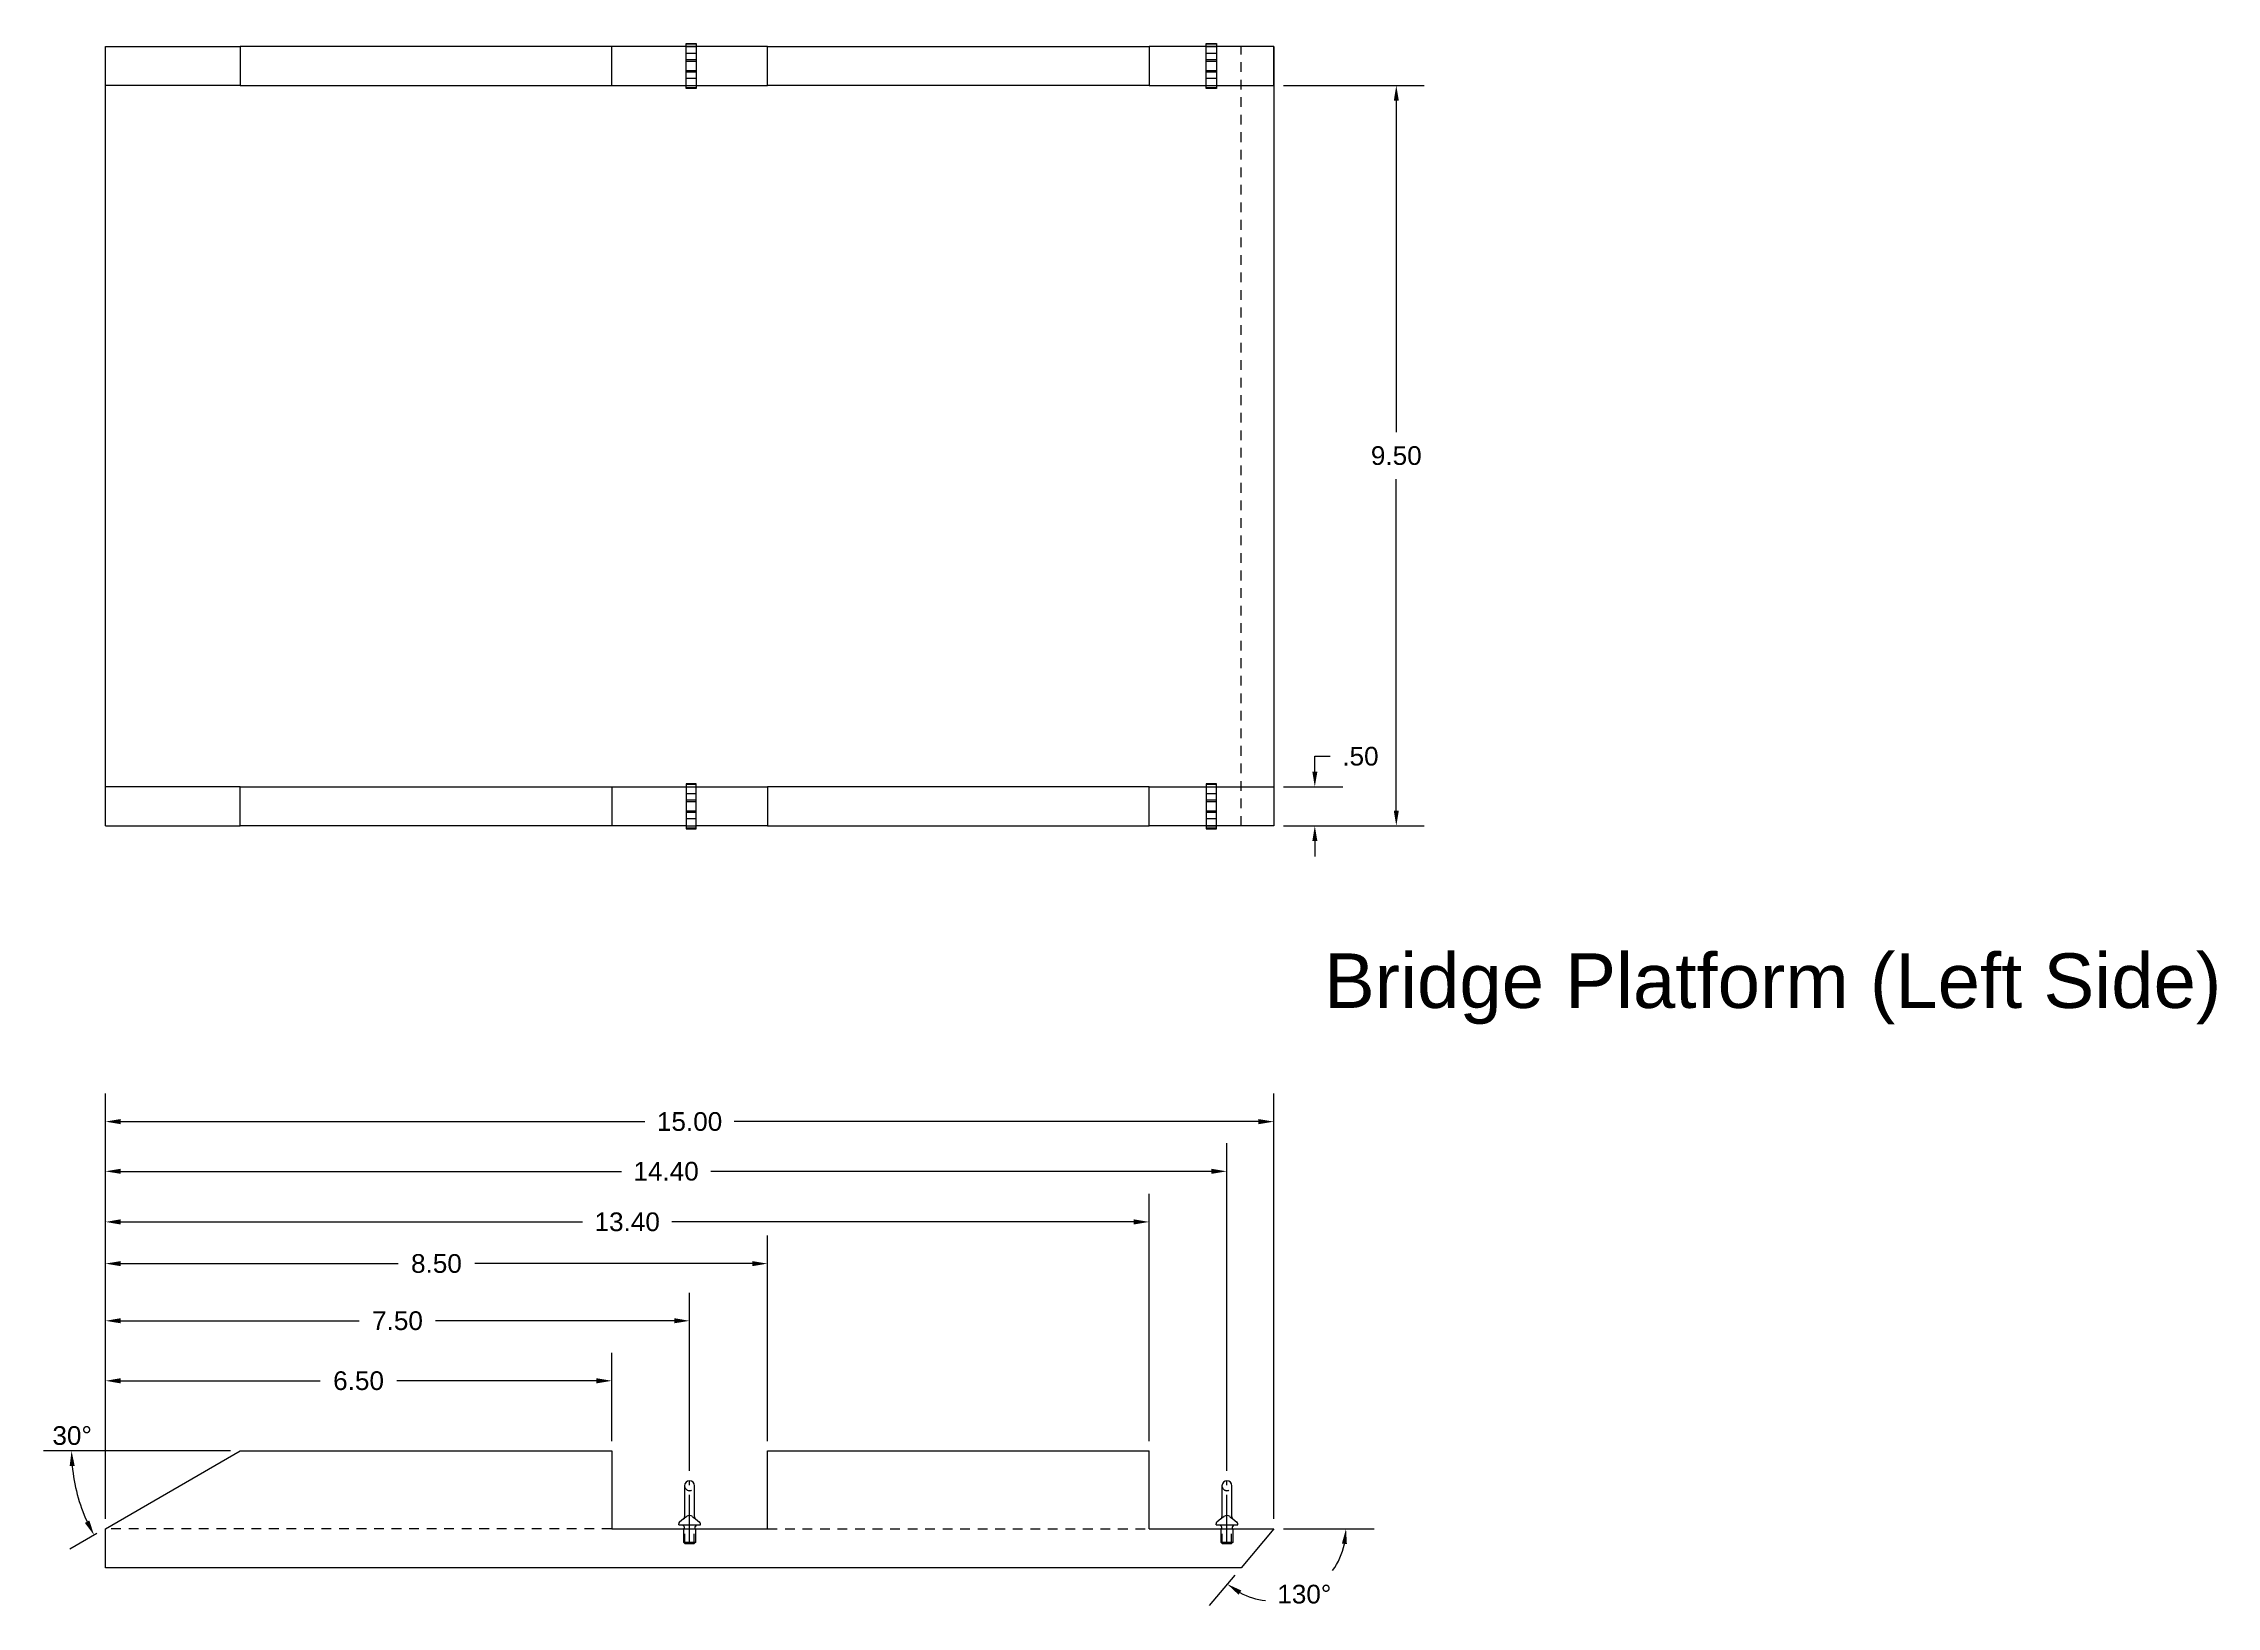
# Model space of a CAD drawing. Header units: inches. Extents: x 0.8 to 28.7, y 0.8 to 20.9.
import ezdxf

# ---------------------------------------------------------------- set-up
doc = ezdxf.new("R2010")
doc.units = ezdxf.units.IN
doc.header["$LTSCALE"] = 0.5
doc.header["$MEASUREMENT"] = 0
doc.linetypes.add('CENTER', pattern=[2, 1.25, -0.25, 0.25, -0.25])
doc.linetypes.add('HIDDEN', pattern=[0.375, 0.25, -0.125])
for name, color, linetype in [('Center', 7, 'CENTER'), ('Dimension', 7, 'Continuous'), ('Hidden', 5, 'HIDDEN'), ('Visible', 1, 'Continuous')]:
    doc.layers.add(name, color=color, linetype=linetype)
doc.styles.get("Standard").update_dxf_attribs({"font": 'arial.ttf', "height": 0.12})
doc.dimstyles.new('ASME', dxfattribs={"dimtxt": 0.12, "dimasz": 0.098, "dimexe": 0.18, "dimexo": 0.0625, "dimgap": 0.09, "dimtad": 0, "dimtih": 1, "dimtoh": 1, "dimzin": 4, "dimdsep": 46, "dimtxsty": 'Standard', "dimcen": 0, "dimadec": 0, "dimazin": 1, "dimtfac": 1, "dimtofl": 0, "dimtmove": 0, "dimatfit": 3, "dimfxl": 1, "dimtolj": 1, "dimtzin": 0, "dimarcsym": 1})

# ---------------------------------------------------------------- blocks, each defined once
blk = doc.blocks.new('*D1')
at = {"layer": 'Defpoints', "color": 0, "transparency": 16777216}
for p in [(8.098, 3.713), (8.098, 2.815), (1.598, 1.815)]:
    blk.add_point(p, dxfattribs=at)
at = {"layer": 'Dimension', "color": 0, "lineweight": -2, "transparency": 16777216}
for p, q in [((1.598, 1.94), (1.598, 4.073)), ((8.098, 2.94), (8.098, 4.073)), ((1.794, 3.713), (4.356, 3.713)), ((7.902, 3.713), (5.34, 3.713))]:
    blk.add_line(p, q, dxfattribs=at)
at = {"layer": 'Dimension', "color": 0, "transparency": 16777216}
for points in [[(1.794, 3.746), (1.794, 3.68), (1.598, 3.713)], [(7.902, 3.746), (7.902, 3.68), (8.098, 3.713)]]:
    blk.add_solid(points, dxfattribs=at)
at = {"layer": 'Dimension', "color": 0, "transparency": 16777216, "insert": (4.848, 3.713), "char_height": 0.24, "attachment_point": 5}
blk.add_mtext('\\A1;6.50', dxfattribs=at)
blk = doc.blocks.new('*D2')
at = {"layer": 'Defpoints', "color": 0, "transparency": 16777216}
for p in [(3.33, 2.815), (3.33, 2.815), (8.098, 2.815), (1.293, 2.074), (1.598, 1.815)]:
    blk.add_point(p, dxfattribs=at)
at = {"layer": 'Dimension', "color": 0, "lineweight": -2, "transparency": 16777216}
for p, q in [((3.205, 2.815), (0.803, 2.815)), ((1.489, 1.752), (1.141, 1.551))]:
    blk.add_line(p, q, dxfattribs=at)
blk.add_arc((3.33, 2.815), 2.167, 185.1839, 204.8161, dxfattribs=at)
at = {"layer": 'Dimension', "color": 0, "transparency": 16777216}
for points in [[(1.139, 2.618), (1.204, 2.621), (1.163, 2.815)], [(1.392, 1.92), (1.334, 1.89), (1.453, 1.731)]]:
    blk.add_solid(points, dxfattribs=at)
at = {"layer": 'Dimension', "color": 0, "transparency": 16777216, "insert": (1.171, 3.009), "char_height": 0.24, "attachment_point": 5}
blk.add_mtext('\\A1;30°', dxfattribs=at)
blk = doc.blocks.new('*D3')
at = {"layer": 'Defpoints', "color": 0, "transparency": 16777216}
for p in [(9.098, 4.483), (9.098, 2.431), (1.598, 1.815)]:
    blk.add_point(p, dxfattribs=at)
at = {"layer": 'Dimension', "color": 0, "lineweight": -2, "transparency": 16777216}
for p, q in [((1.598, 1.94), (1.598, 4.843)), ((9.098, 2.556), (9.098, 4.843)), ((1.794, 4.483), (4.857, 4.483)), ((8.902, 4.483), (5.838, 4.483))]:
    blk.add_line(p, q, dxfattribs=at)
at = {"layer": 'Dimension', "color": 0, "transparency": 16777216}
for points in [[(1.794, 4.516), (1.794, 4.451), (1.598, 4.483)], [(8.902, 4.516), (8.902, 4.451), (9.098, 4.483)]]:
    blk.add_solid(points, dxfattribs=at)
at = {"layer": 'Dimension', "color": 0, "transparency": 16777216, "insert": (5.348, 4.483), "char_height": 0.24, "attachment_point": 5}
blk.add_mtext('\\A1;7.50', dxfattribs=at)
blk = doc.blocks.new('*D4')
at = {"layer": 'Defpoints', "color": 0, "transparency": 16777216}
for p in [(10.098, 5.217), (10.098, 2.815), (1.598, 1.815)]:
    blk.add_point(p, dxfattribs=at)
at = {"layer": 'Dimension', "color": 0, "lineweight": -2, "transparency": 16777216}
for p, q in [((1.598, 1.94), (1.598, 5.577)), ((10.098, 2.94), (10.098, 5.577)), ((1.794, 5.217), (5.356, 5.217)), ((9.902, 5.217), (6.339, 5.217))]:
    blk.add_line(p, q, dxfattribs=at)
at = {"layer": 'Dimension', "color": 0, "transparency": 16777216}
for points in [[(1.794, 5.249), (1.794, 5.184), (1.598, 5.217)], [(9.902, 5.249), (9.902, 5.184), (10.098, 5.217)]]:
    blk.add_solid(points, dxfattribs=at)
at = {"layer": 'Dimension', "color": 0, "transparency": 16777216, "insert": (5.848, 5.217), "char_height": 0.24, "attachment_point": 5}
blk.add_mtext('\\A1;8.50', dxfattribs=at)
blk = doc.blocks.new('*D5')
at = {"layer": 'Defpoints', "color": 0, "transparency": 16777216}
for p in [(14.997, 5.752), (14.997, 2.815), (1.598, 1.815)]:
    blk.add_point(p, dxfattribs=at)
at = {"layer": 'Dimension', "color": 0, "lineweight": -2, "transparency": 16777216}
for p, q in [((1.598, 1.94), (1.598, 6.112)), ((14.997, 2.94), (14.997, 6.112)), ((1.794, 5.752), (7.724, 5.752)), ((14.801, 5.752), (8.87, 5.752))]:
    blk.add_line(p, q, dxfattribs=at)
at = {"layer": 'Dimension', "color": 0, "transparency": 16777216}
for points in [[(1.794, 5.785), (1.794, 5.719), (1.598, 5.752)], [(14.801, 5.785), (14.801, 5.719), (14.997, 5.752)]]:
    blk.add_solid(points, dxfattribs=at)
at = {"layer": 'Dimension', "color": 0, "transparency": 16777216, "insert": (8.297, 5.752), "char_height": 0.24, "attachment_point": 5}
blk.add_mtext('\\A1;13.40', dxfattribs=at)
blk = doc.blocks.new('*D6')
at = {"layer": 'Defpoints', "color": 0, "transparency": 16777216}
for p in [(15.994, 6.401), (15.994, 2.431), (1.598, 1.815)]:
    blk.add_point(p, dxfattribs=at)
at = {"layer": 'Dimension', "color": 0, "lineweight": -2, "transparency": 16777216}
for p, q in [((1.598, 1.94), (1.598, 6.761)), ((15.994, 2.556), (15.994, 6.761)), ((1.794, 6.401), (8.223, 6.401)), ((15.798, 6.401), (9.369, 6.401))]:
    blk.add_line(p, q, dxfattribs=at)
at = {"layer": 'Dimension', "color": 0, "transparency": 16777216}
for points in [[(1.794, 6.434), (1.794, 6.369), (1.598, 6.401)], [(15.798, 6.434), (15.798, 6.369), (15.994, 6.401)]]:
    blk.add_solid(points, dxfattribs=at)
at = {"layer": 'Dimension', "color": 0, "transparency": 16777216, "insert": (8.796, 6.401), "char_height": 0.24, "attachment_point": 5}
blk.add_mtext('\\A1;14.40', dxfattribs=at)
blk = doc.blocks.new('*D7')
at = {"layer": 'Defpoints', "color": 0, "transparency": 16777216}
for p in [(16.598, 7.039), (1.598, 1.815), (16.598, 1.815)]:
    blk.add_point(p, dxfattribs=at)
at = {"layer": 'Dimension', "color": 0, "lineweight": -2, "transparency": 16777216}
for p, q in [((1.598, 1.94), (1.598, 7.399)), ((16.598, 1.94), (16.598, 7.399)), ((1.794, 7.039), (8.524, 7.039)), ((16.402, 7.039), (9.671, 7.039))]:
    blk.add_line(p, q, dxfattribs=at)
at = {"layer": 'Dimension', "color": 0, "transparency": 16777216}
for points in [[(1.794, 7.072), (1.794, 7.006), (1.598, 7.039)], [(16.402, 7.072), (16.402, 7.006), (16.598, 7.039)]]:
    blk.add_solid(points, dxfattribs=at)
at = {"layer": 'Dimension', "color": 0, "transparency": 16777216, "insert": (9.098, 7.039), "char_height": 0.24, "attachment_point": 5}
blk.add_mtext('\\A1;15.00', dxfattribs=at)
blk = doc.blocks.new('*D8')
at = {"layer": 'Defpoints', "color": 0, "transparency": 16777216}
for p in [(14.997, 1.815), (16.598, 1.815), (16.598, 1.815), (16.178, 1.315), (16.652, 0.889)]:
    blk.add_point(p, dxfattribs=at)
at = {"layer": 'Dimension', "color": 0, "lineweight": -2, "transparency": 16777216}
for p, q in [((16.723, 1.815), (17.886, 1.815)), ((16.098, 1.219), (15.77, 0.828))]:
    blk.add_line(p, q, dxfattribs=at)
for start, end in [(324.5368, 347.875), (242.125, 263.4903)]:
    blk.add_arc((16.598, 1.815), 0.928, start, end, dxfattribs=at)
at = {"layer": 'Dimension', "color": 0, "transparency": 16777216}
for points in [[(17.472, 1.623), (17.537, 1.617), (17.526, 1.815)], [(16.146, 0.968), (16.182, 1.022), (16.001, 1.104)]]:
    blk.add_solid(points, dxfattribs=at)
at = {"layer": 'Dimension', "color": 0, "transparency": 16777216, "insert": (16.99, 0.974), "char_height": 0.24, "attachment_point": 5}
blk.add_mtext('\\A1;130°', dxfattribs=at)
blk = doc.blocks.new('*D9')
at = {"layer": 'Defpoints', "color": 0, "transparency": 16777216}
for p in [(16.598, 11.335), (17.125, 11.335), (16.598, 10.835)]:
    blk.add_point(p, dxfattribs=at)
at = {"layer": 'Dimension', "color": 0, "lineweight": -2, "transparency": 16777216}
for p, q in [((17.125, 11.531), (17.125, 11.727)), ((17.125, 11.727), (17.321, 11.727)), ((16.723, 11.335), (17.485, 11.335)), ((16.723, 10.835), (17.485, 10.835)), ((17.125, 10.639), (17.125, 10.443))]:
    blk.add_line(p, q, dxfattribs=at)
at = {"layer": 'Dimension', "color": 0, "transparency": 16777216}
for points in [[(17.093, 11.531), (17.158, 11.531), (17.125, 11.335)], [(17.093, 10.639), (17.158, 10.639), (17.125, 10.835)]]:
    blk.add_solid(points, dxfattribs=at)
at = {"layer": 'Dimension', "color": 0, "transparency": 16777216, "insert": (17.711, 11.727), "char_height": 0.24, "attachment_point": 5}
blk.add_mtext('\\A1;.50', dxfattribs=at)
blk = doc.blocks.new('*D10')
at = {"layer": 'Defpoints', "color": 0, "transparency": 16777216}
for p in [(16.598, 20.335), (18.171, 20.335), (16.598, 10.835)]:
    blk.add_point(p, dxfattribs=at)
at = {"layer": 'Dimension', "color": 0, "lineweight": -2, "transparency": 16777216}
for p, q in [((16.723, 20.335), (18.531, 20.335)), ((18.171, 20.139), (18.171, 15.888)), ((18.171, 11.031), (18.171, 15.283)), ((16.723, 10.835), (18.531, 10.835))]:
    blk.add_line(p, q, dxfattribs=at)
at = {"layer": 'Dimension', "color": 0, "transparency": 16777216}
for points in [[(18.139, 20.139), (18.204, 20.139), (18.171, 20.335)], [(18.139, 11.031), (18.204, 11.031), (18.171, 10.835)]]:
    blk.add_solid(points, dxfattribs=at)
at = {"layer": 'Dimension', "color": 0, "transparency": 16777216, "insert": (18.171, 15.585), "char_height": 0.24, "attachment_point": 5}
blk.add_mtext('\\A1;9.50', dxfattribs=at)

msp = doc.modelspace()

# ---------------------------------------------------------------- linework, layer by layer
for p, q in [((9.238, 1.863), (9.238, 1.876)), ((16.137, 1.863), (16.137, 1.876))]:
    msp.add_line(p, q)
at = {"layer": 'Center'}
for p, q in [((9.098, 1.623), (9.098, 2.431)), ((15.997, 1.623), (15.997, 2.431))]:
    msp.add_line(p, q, dxfattribs=at)
at = {"layer": 'Hidden'}
for p, q in [((9.184, 20.866), (9.054, 20.866)), ((9.054, 20.835), (9.184, 20.835)), ((9.184, 20.746), (9.054, 20.746)), ((9.184, 20.666), (9.054, 20.666)), ((15.862, 20.866), (15.732, 20.866)), ((15.732, 20.835), (15.862, 20.835)), ((15.862, 20.746), (15.732, 20.746)), ((15.862, 20.666), (15.732, 20.666)), ((16.178, 10.835), (16.178, 20.835)), ((9.184, 20.645), (9.054, 20.645)), ((9.184, 20.525), (9.054, 20.525)), ((9.184, 20.505), (9.054, 20.505)), ((9.184, 20.424), (9.054, 20.424)), ((15.862, 20.645), (15.732, 20.645)), ((15.862, 20.525), (15.732, 20.525)), ((15.862, 20.505), (15.732, 20.505)), ((15.862, 20.424), (15.732, 20.424)), ((9.054, 20.335), (9.184, 20.335)), ((9.184, 20.304), (9.054, 20.304)), ((15.732, 20.335), (15.862, 20.335)), ((15.862, 20.304), (15.732, 20.304)), ((9.184, 11.366), (9.054, 11.366)), ((9.054, 11.335), (9.184, 11.335)), ((9.184, 11.246), (9.054, 11.246)), ((9.184, 11.166), (9.054, 11.166)), ((15.862, 11.366), (15.732, 11.366)), ((15.732, 11.335), (15.862, 11.335)), ((15.862, 11.246), (15.732, 11.246)), ((15.862, 11.166), (15.732, 11.166)), ((9.184, 11.145), (9.054, 11.145)), ((9.184, 11.025), (9.054, 11.025)), ((9.184, 11.005), (9.054, 11.005)), ((9.184, 10.924), (9.054, 10.924)), ((15.862, 11.145), (15.732, 11.145)), ((15.862, 11.025), (15.732, 11.025)), ((15.862, 11.005), (15.732, 11.005)), ((15.862, 10.924), (15.732, 10.924)), ((9.054, 10.835), (9.184, 10.835)), ((9.184, 10.804), (9.054, 10.804)), ((15.732, 10.835), (15.862, 10.835)), ((15.862, 10.804), (15.732, 10.804)), ((8.098, 1.815), (1.598, 1.815)), ((9.038, 1.623), (9.038, 1.815)), ((9.158, 1.623), (9.158, 1.815)), ((10.098, 1.815), (14.997, 1.815)), ((15.937, 1.623), (15.937, 1.815)), ((16.057, 1.623), (16.057, 1.815))]:
    msp.add_line(p, q, dxfattribs=at)
for centre in [(9.098, 2.367), (15.997, 2.367)]:
    msp.add_arc(centre, 0.064, 180, 0, dxfattribs=at)
at = {"layer": 'Visible'}
for p, q in [((1.598, 10.835), (1.598, 20.835)), ((1.598, 20.835), (3.33, 20.835)), ((3.33, 20.835), (3.33, 20.335)), ((8.098, 20.835), (3.33, 20.835)), ((8.098, 20.335), (8.098, 20.835)), ((10.098, 20.835), (8.098, 20.835)), ((9.054, 20.295), (9.054, 20.875)), ((9.054, 20.875), (9.184, 20.875)), ((9.184, 20.875), (9.184, 20.295)), ((10.098, 20.335), (10.098, 20.835)), ((10.098, 20.835), (14.997, 20.835)), ((14.997, 20.835), (14.997, 20.335)), ((16.598, 20.835), (14.997, 20.835)), ((15.732, 20.295), (15.732, 20.875)), ((15.732, 20.875), (15.862, 20.875)), ((15.862, 20.875), (15.862, 20.295)), ((16.598, 20.335), (16.598, 20.835)), ((16.598, 20.835), (16.598, 10.835)), ((3.33, 20.335), (1.598, 20.335)), ((3.33, 20.335), (8.098, 20.335)), ((8.098, 20.335), (10.098, 20.335)), ((9.184, 20.295), (9.054, 20.295)), ((14.997, 20.335), (10.098, 20.335)), ((14.997, 20.335), (16.598, 20.335)), ((15.862, 20.295), (15.732, 20.295)), ((3.33, 11.335), (1.598, 11.335)), ((3.33, 10.835), (3.33, 11.335)), ((3.33, 11.335), (8.098, 11.335)), ((8.098, 11.335), (8.098, 10.835)), ((8.098, 11.335), (9.054, 11.335)), ((9.184, 11.375), (9.054, 11.375)), ((9.054, 11.375), (9.054, 10.795)), ((9.184, 10.795), (9.184, 11.375)), ((9.184, 11.335), (10.098, 11.335)), ((10.098, 11.335), (10.098, 10.835)), ((14.997, 11.335), (10.098, 11.335)), ((14.997, 10.835), (14.997, 11.335)), ((14.997, 11.335), (16.598, 11.335)), ((15.862, 11.375), (15.732, 11.375)), ((15.732, 11.375), (15.732, 10.795)), ((15.862, 10.795), (15.862, 11.375)), ((16.598, 11.335), (16.598, 10.835)), ((1.598, 10.835), (3.33, 10.835)), ((8.098, 10.835), (3.33, 10.835)), ((9.054, 10.835), (8.098, 10.835)), ((9.054, 10.795), (9.184, 10.795)), ((10.098, 10.835), (9.184, 10.835)), ((10.098, 10.835), (14.997, 10.835)), ((16.598, 10.835), (14.997, 10.835)), ((15.732, 10.795), (15.862, 10.795)), ((1.598, 1.815), (3.33, 2.815)), ((3.33, 2.815), (8.098, 2.815)), ((8.098, 2.815), (8.098, 1.815)), ((10.098, 1.815), (10.098, 2.815)), ((10.098, 2.815), (14.997, 2.815)), ((14.997, 1.815), (14.997, 2.815)), ((9.034, 2.367), (9.034, 1.966)), ((9.162, 1.966), (9.162, 2.367)), ((15.933, 2.367), (15.933, 1.966)), ((16.061, 1.966), (16.061, 2.367)), ((9.058, 1.969), (9.021, 1.941)), ((9.137, 1.969), (9.174, 1.941)), ((15.957, 1.969), (15.92, 1.941)), ((16.036, 1.969), (16.073, 1.941)), ((1.598, 1.315), (1.598, 1.815)), ((8.098, 1.815), (10.098, 1.815)), ((8.958, 1.863), (8.958, 1.876)), ((8.958, 1.863), (9.238, 1.863)), ((9.021, 1.941), (8.97, 1.901)), ((9.008, 1.863), (9.028, 1.842)), ((9.018, 1.815), (9.178, 1.815)), ((9.018, 1.815), (9.018, 1.643)), ((9.187, 1.863), (9.168, 1.842)), ((9.174, 1.941), (9.225, 1.901)), ((9.178, 1.643), (9.178, 1.815)), ((14.997, 1.815), (16.598, 1.815)), ((15.857, 1.863), (15.857, 1.876)), ((15.857, 1.863), (16.137, 1.863)), ((15.92, 1.941), (15.869, 1.901)), ((15.907, 1.863), (15.927, 1.842)), ((15.917, 1.815), (16.077, 1.815)), ((15.917, 1.815), (15.917, 1.643)), ((16.086, 1.863), (16.067, 1.842)), ((16.073, 1.941), (16.124, 1.901)), ((16.077, 1.643), (16.077, 1.815)), ((16.598, 1.815), (16.178, 1.315)), ((9.018, 1.643), (9.178, 1.643)), ((9.038, 1.623), (9.018, 1.643)), ((9.038, 1.623), (9.158, 1.623)), ((9.178, 1.643), (9.158, 1.623)), ((15.917, 1.643), (16.077, 1.643)), ((15.937, 1.623), (15.917, 1.643)), ((15.937, 1.623), (16.057, 1.623)), ((16.077, 1.643), (16.057, 1.623)), ((16.178, 1.315), (1.598, 1.315))]:
    msp.add_line(p, q, dxfattribs=at)
for centre, radius, start, end in [((9.098, 2.367), 0.064, 0, 180), ((15.997, 2.367), 0.064, 0, 180), ((9.002, 1.966), 0.032, 307.8298, 0), ((9.098, 1.919), 0.064, 52.1702, 127.8298), ((9.194, 1.966), 0.032, 180, 232.1702), ((15.901, 1.966), 0.032, 307.8298, 0), ((15.997, 1.919), 0.064, 52.1702, 127.8298), ((16.093, 1.966), 0.032, 180, 232.1702), ((8.99, 1.876), 0.032, 127.8298, 180), ((9.016, 1.831), 0.016, 275.7392, 43.0534), ((9.179, 1.831), 0.016, 136.9466, 264.2608), ((9.206, 1.876), 0.032, 0, 52.1702), ((15.889, 1.876), 0.032, 127.8298, 180), ((15.915, 1.831), 0.016, 275.7392, 43.0534), ((16.078, 1.831), 0.016, 136.9466, 264.2608), ((16.105, 1.876), 0.032, 0, 52.1702)]:
    msp.add_arc(centre, radius, start, end, dxfattribs=at)

# ---------------------------------------------------------------- texts
at = {"layer": 'Dimension'}
msp.add_text('Bridge Platform (Left Side)', height=0.7, dxfattribs=at).set_placement((17.242, 8.498))

# ---------------------------------------------------------------- dimensions: what is measured, and where the dimension line sits
for base, p2, picture, middle in [((18.171, 20.335), (16.598, 20.335), '*D10', (18.171, 15.585)), ((17.125, 11.335), (16.598, 11.335), '*D9', (17.711, 11.727))]:
    dim = msp.add_linear_dim(base=base, p1=(16.598, 10.835), p2=p2, angle=90, dimstyle='ASME', dxfattribs=at)
    dim.commit()
    dim.dimension.update_dxf_attribs({"geometry": picture, "text_midpoint": middle})
for base, p2, picture, middle in [((16.598, 7.039), (16.598, 1.815), '*D7', (9.098, 7.039)), ((15.994, 6.401), (15.994, 2.431), '*D6', (8.796, 6.401)), ((14.997, 5.752), (14.997, 2.815), '*D5', (8.297, 5.752)), ((10.098, 5.217), (10.098, 2.815), '*D4', (5.848, 5.217)), ((9.098, 4.483), (9.098, 2.431), '*D3', (5.348, 4.483)), ((8.098, 3.713), (8.098, 2.815), '*D1', (4.848, 3.713))]:
    dim = msp.add_linear_dim(base=base, p1=(1.598, 1.815), p2=p2, dimstyle='ASME', dxfattribs=at)
    dim.commit()
    dim.dimension.update_dxf_attribs({"geometry": picture, "text_midpoint": middle})
dim = msp.add_angular_dim_2l(base=(1.293, 2.074), line1=((3.33, 2.815), (8.098, 2.815)), line2=((1.598, 1.815), (3.33, 2.815)), dimstyle='ASME', override={"dimscale": 0}, dxfattribs=at)
dim.commit()
dim.dimension.update_dxf_attribs({"geometry": '*D2', "text_midpoint": (1.171, 3.009), "dimtype": 162})
dim = msp.add_angular_dim_2l(base=(16.652, 0.889), line1=((14.997, 1.815), (16.598, 1.815)), line2=((16.598, 1.815), (16.178, 1.315)), dimstyle='ASME', override={"dimscale": 0}, dxfattribs=at)
dim.commit()
dim.dimension.update_dxf_attribs({"geometry": '*D8', "text_midpoint": (16.99, 0.974)})

doc.saveas('drawing.dxf')
